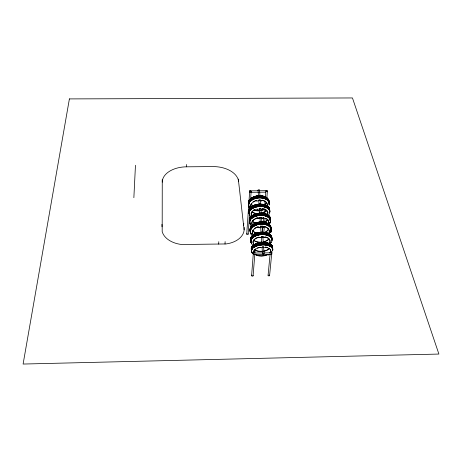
<?xml version="1.0" encoding="UTF-8"?>
<svg xmlns="http://www.w3.org/2000/svg" width="462" height="462" viewBox="0 0 462 462"><rect width="100%" height="100%" fill="white"/><g stroke="black" fill="none" stroke-linecap="round" stroke-linejoin="round"><path stroke-width="0.69" d="M244.259 227.408L244.086 230.486A23.418 15.673 2.3 0 1 226.039 243.948L181.78 244.519A23.891 15.997 -0.1 0 1 162.185 231.589L162.254 182.143A24.769 15.454 0.3 0 1 186.561 166.817L186.567 164.484M218.682 244.121L218.78 241.707M225.011 244.028L225.121 241.609M133.865 197.69L135.464 165.275M244.098 229.805L238.571 181.381L238.704 179.037M266.892 191.101L266.961 190.662L267.042 190.968M243.63 225.67L243.786 223.273M246.725 234.067L248.781 204.169M248.978 201.317L249.659 191.355M248.163 234.049L249.509 214.83M250.71 197.742L251.161 191.337M251.611 275.508L253.465 251.571M253.112 275.768L254.781 254.643M254.897 253.234L255.007 251.83A0.785 0.543 4.9 0 0 253.967 251.178A0.785 0.543 4.9 0 0 253.73 252.09A0.785 0.543 4.9 0 0 255.007 251.83M262.583 230.168L262.826 227.321M263.253 222.343L263.617 218.076M264.039 213.097L264.281 210.256M264.772 204.568L265.072 201.01M265.436 196.743L265.921 191.054M263.883 231.82L264.316 226.842M264.749 221.864L265.061 218.307M265.679 211.198L265.8 209.777M266.851 197.684L267.406 191.285A0.757 0.474 4.9 0 0 266.401 190.714A0.757 0.474 4.9 0 0 266.187 191.511A0.757 0.474 4.9 0 0 267.406 191.285M268.087 275.219L270.056 254.643M270.195 253.222L270.334 251.802M269.594 275.479L271.875 252.061A0.785 0.537 6.1 0 0 270.824 251.409A0.785 0.537 6.1 0 0 270.611 252.327A0.785 0.537 6.1 0 0 271.875 252.061M258.322 190.754L249.688 190.846L249.717 192.342M262.335 252.922L253.684 253.06L253.678 254.539L271.743 254.348L271.708 252.778L271.743 254.348M253.742 254.602L253.684 253.06M259.892 217.7L260.129 217.406M261.238 236.885C261.105 235.943 263.941 236.7 262.56 236.85M262.607 232.195L260.868 232.126M269.704 213.196L268.855 214.686M263.265 242.302L261.613 242.307M261.914 227.067A6.289 4.106 -6.2 0 1 263.427 227.281L264.062 226.478M260.06 200.733A6.179 3.956 -5.9 0 1 261.544 200.941L262.173 200.185L261.648 200.421M261.273 218.133A6.249 3.696 -5.3 0 1 262.774 218.324L263.415 217.677M262.63 237.283A6.329 3.627 -5.2 0 1 264.154 237.468L265.171 236.902A8.547 4.886 -5.2 0 1 267.053 237.485M262.63 208.864L263.115 208.737A8.38 4.66 -4.9 0 1 264.957 209.298M262.757 208.697L262.116 209.257A6.208 3.453 -4.9 0 0 260.626 209.078M260.753 226.178L260.533 226.599M265.407 247.228L265.904 247.106A8.599 4.447 -4.7 0 1 267.793 247.638M265.54 247.066L265.407 247.522L264.876 247.551A6.37 3.298 -4.7 0 0 263.346 247.384M262.832 217.833L262.774 218.324M263.941 226.692L263.525 226.75M259.095 199.763L258.922 200.289M263.288 217.862L262.878 217.804M268.139 255.116L269.687 254.308M259.355 208.743L259.881 208.247L260.735 208.339M261.221 218.035L261.671 217.908L261.215 217.492A0.849 0.606 -6.7 0 0 260.539 217.487L259.898 218L260.331 218.064M260.216 221.974L260.984 221.8M258.477 226.975L257.906 226.767A8.495 5.538 -6.2 0 0 254.319 228.673M258.558 195.663L259.927 195.64M262.624 246.639L263.611 246.847M259.026 203.967L260.666 203.973M260.21 227.125A6.289 4.106 -6.2 0 0 258.662 227.454L257.935 227.004A8.495 5.538 -6.2 0 0 252.98 234.488M261.509 218.018L261.787 221.558M258.385 200.791A6.179 3.956 -5.9 0 0 256.866 201.103L256.485 200.381L256.121 200.456A8.339 5.336 -5.9 0 0 254.805 200.935M259.58 218.191A6.249 3.696 -5.3 0 0 258.039 218.486L257.917 217.972L257.294 217.943A8.437 4.984 -5.3 0 0 255.954 218.393M258.039 218.486L257.317 218.191A8.437 4.984 -5.3 0 0 252.321 224.925M260.915 237.341A6.329 3.627 -5.2 0 0 259.355 237.635L258.628 237.387A8.547 4.886 -5.2 0 0 254.187 244.739M258.939 209.13A6.208 3.453 -4.9 0 0 257.409 209.407L256.693 209.199A8.385 4.66 -4.9 0 0 251.698 215.5M258.899 242.741L259.274 242.671M261.613 247.447A6.37 3.298 -4.7 0 0 260.042 247.713L259.315 247.603A8.605 4.447 -4.7 0 0 253.673 252.529M262.202 247.413L262.607 246.951A0.866 0.56 -5.8 0 1 263.294 246.956L263.588 247.384M259.355 209.061L259.898 208.535A0.843 0.572 -6.1 0 1 260.568 208.547L260.759 209.015M261.636 226.911L262.3 226.732L261.844 226.241A0.855 0.653 -7.7 0 0 261.163 226.23L260.556 226.703L260.782 226.929M259.788 200.595L260.441 200.433L259.99 199.959A0.837 0.629 -7.4 0 0 259.326 199.948L258.726 200.404L258.945 200.606M261.683 237.237L261.255 237.173L261.89 236.688A0.86 0.595 -6.5 0 1 262.572 236.694L263.04 237.098L262.578 237.202M263.779 252.905L271.708 252.778M259.76 190.737L266.961 190.662M250.439 192.336L265.552 192.169M186.561 166.817L212.838 166.586A24.694 15.402 1.8 0 1 238.571 181.381M262.012 226.559L262.156 226.195M260.158 200.248L260.152 199.78M265.563 247.337L265.927 247.378A8.605 4.447 -4.7 0 1 270.778 250.785M262.78 208.951L263.138 208.991A8.385 4.66 -4.9 0 1 267.758 213.808M264.83 237.116L265.194 237.162A8.547 4.886 -5.2 0 1 269.236 243.457M263.444 217.925L263.802 217.972A8.437 4.984 -5.3 0 1 268.486 223.117M262.197 200.416L262.555 200.468A8.345 5.336 -5.9 0 1 267.221 205.988M264.091 226.715L264.455 226.761A8.495 5.538 -6.2 0 1 268.844 233.443M249.688 190.846L249.775 191.522M249.723 215.298L251.005 216.58M251.536 243.826L252.83 245.149M260.978 208.581L261.18 212.994M263.38 226.888L263.427 227.281M258.622 227.061L258.662 227.454M261.504 200.554L261.544 200.941M256.826 200.716L256.866 201.103M256.485 200.381L256.144 200.687A8.345 5.336 -5.9 0 0 250.762 206.56M264.108 237.041L264.154 237.468M259.315 237.208L259.355 237.635M257.374 208.986L257.409 209.407M260.002 247.262L260.042 247.713M259.557 190.148L259.962 195.859M260.262 200.138L260.516 203.713M262.093 225.843L262.549 232.27M262.849 236.556L263.259 242.267M263.611 247.262L264.068 253.69A0.785 0.318 -3.8 0 1 262.832 253.99A0.785 0.318 -3.8 0 1 262.959 253.43A0.785 0.318 -3.8 0 1 264.068 253.69M258.056 190.159L258.46 195.871M258.76 200.156L259.009 203.73M259.355 208.726L259.656 213.011M260.008 218.012L260.308 222.297M260.556 225.866L261.007 232.294M261.307 236.579L261.706 242.29M262.058 247.286L262.503 253.713M161.937 224.359L161.995 226.767M162.208 179.782L162.254 182.143M269.456 275.063A0.762 0.543 6.4 0 1 269.386 275.762A0.762 0.543 6.4 0 1 268.41 275.774A0.762 0.543 6.4 0 1 268.145 275.086M247.909 233.708A0.722 0.485 4.2 0 1 247.99 234.396A0.722 0.485 4.2 0 1 246.979 234.413A0.722 0.485 4.2 0 1 246.893 233.72M252.985 275.352A0.762 0.543 5.1 0 1 252.743 276.126A0.762 0.543 5.1 0 1 251.669 275.837A0.762 0.543 5.1 0 1 252.102 275.109M252.027 252.316A10.718 5.556 -4.7 0 1 261.203 244.288A10.718 5.556 -4.7 0 1 272.557 250.225M251.38 250.508A10.713 5.561 -4.7 0 1 262.56 243.763A10.713 5.561 -4.7 0 1 272.511 249.798M270.645 251.957A8.605 4.447 -4.7 0 1 269.941 253.101M268.208 254.452A8.605 4.447 -4.7 0 1 255.186 254.597M270.299 249.405A8.599 4.447 -4.7 0 1 269.918 252.83M267.03 254.741A8.599 4.447 -4.7 0 1 255.168 254.331M253.742 251.091A8.599 4.447 -4.7 0 1 255.625 248.879M257.288 247.99A8.599 4.447 -4.7 0 1 259.292 247.332M251.403 249.099A10.568 5.498 -4.7 0 1 252.333 246.229M253.817 244.912A10.568 5.498 -4.7 0 1 265.153 242.527A10.568 5.498 -4.7 0 1 272.418 246.951M251.415 249.232A10.568 5.498 -4.7 0 1 251.998 246.829M253.829 245.051A10.568 5.498 -4.7 0 1 265.165 242.66A10.568 5.498 -4.7 0 1 272.43 247.083M269.513 248.539A8.57 4.47 -4.7 0 1 263.6 251.322M262.503 251.472A8.57 4.47 -4.7 0 1 254.816 250.04M269.49 248.273A8.57 4.47 -4.7 0 1 263.577 251.057M262.48 251.207A8.57 4.47 -4.7 0 1 254.799 249.775M252.98 253.696A10.591 5.486 -4.7 0 1 252.2 252.876M251.703 250.075A10.591 5.486 -4.7 0 1 252.529 248.654M254.013 247.343A10.591 5.486 -4.7 0 1 270.859 246.777M272.101 247.996A10.591 5.486 -4.7 0 1 272.482 250.814M253.361 254.112A10.724 5.556 -4.7 0 1 251.588 252.004M251.461 251.53A10.724 5.556 -4.7 0 1 262.653 244.791A10.724 5.556 -4.7 0 1 272.609 250.82M251.692 249.942A10.586 5.486 -4.7 0 1 252.518 248.516M254.002 247.21A10.586 5.486 -4.7 0 1 270.848 246.644M272.089 247.857A10.586 5.486 -4.7 0 1 272.47 250.681M251.623 249.053A10.58 5.492 -4.7 0 1 263.929 243.832A10.58 5.492 -4.7 0 1 272.384 249.792M251.27 249.11A10.701 5.567 -4.7 0 1 262.439 242.359A10.701 5.567 -4.7 0 1 272.378 248.4M252.038 252.454A10.718 5.556 -4.7 0 1 261.215 244.427A10.718 5.556 -4.7 0 1 272.568 250.358M252.061 252.772A10.718 5.556 -4.7 0 1 261.244 244.75A10.718 5.556 -4.7 0 1 272.597 250.681M251.311 249.567A10.701 5.567 -4.7 0 1 262.48 242.816A10.701 5.567 -4.7 0 1 272.424 248.856M251.438 249.555A10.574 5.498 -4.7 0 1 262.012 242.908A10.574 5.498 -4.7 0 1 272.43 248.371M251.484 250.121A10.574 5.492 -4.7 0 1 262.52 243.457A10.574 5.492 -4.7 0 1 272.349 249.416M251.351 250.133A10.707 5.561 -4.7 0 1 262.531 243.382A10.707 5.561 -4.7 0 1 272.476 249.422M251.316 249.705A10.707 5.567 -4.7 0 1 262.491 242.954A10.707 5.567 -4.7 0 1 272.436 248.989M251.282 249.249A10.701 5.567 -4.7 0 1 262.451 242.492A10.701 5.567 -4.7 0 1 272.389 248.539M251.449 249.688A10.574 5.498 -4.7 0 1 252.033 247.286M252.379 246.818A10.574 5.498 -4.7 0 1 261.099 243.116A10.574 5.498 -4.7 0 1 270.686 244.947M271.922 246.165A10.574 5.498 -4.7 0 1 272.441 248.504M251.657 249.486A10.586 5.486 -4.7 0 1 252.477 248.059M253.961 246.748A10.586 5.486 -4.7 0 1 270.801 246.182M272.043 247.401A10.586 5.486 -4.7 0 1 272.424 250.219M253.973 246.887A10.586 5.486 -4.7 0 1 270.819 246.321M272.054 247.534A10.586 5.486 -4.7 0 1 272.436 250.358M250.237 223.799A10.511 6.22 -5.3 0 1 249.746 222.782A10.383 6.145 -5.3 0 0 250.127 223.822M249.619 222.257A10.511 6.22 -5.3 0 1 259.147 214.859A10.511 6.22 -5.3 0 1 270.501 219.912M250.202 223.406A10.505 6.225 -5.3 0 1 257.756 214.668A10.505 6.225 -5.3 0 1 270.461 219.519M264.997 226.524A8.437 4.984 -5.3 0 1 262.012 227.477M260.932 227.639A8.437 4.984 -5.3 0 1 256.676 227.454M260.909 227.396A8.437 4.984 -5.3 0 1 257.322 227.333M252.304 224.676A8.437 4.984 -5.3 0 1 255.336 218.67M265.633 218.324A8.437 4.984 -5.3 0 1 266.672 218.884M267.117 219.207A8.437 4.984 -5.3 0 1 268.457 222.869M249.601 220.559A10.36 6.15 -5.3 0 1 250.485 217.348M251.923 215.893A10.36 6.15 -5.3 0 1 269.294 216.222M269.635 216.701A10.36 6.15 -5.3 0 1 270.045 219.866M249.613 220.68A10.366 6.15 -5.3 0 1 250.496 217.475M251.934 216.014A10.366 6.15 -5.3 0 1 269.311 216.349M269.646 216.828A10.366 6.15 -5.3 0 1 270.056 219.987M267.879 219.352A8.403 4.995 -5.3 0 1 265.153 222.037M254.447 222.678A8.403 4.995 -5.3 0 1 252.235 221.102M267.856 219.103A8.403 4.995 -5.3 0 1 264.547 222.083M255.619 222.851A8.403 4.995 -5.3 0 1 252.951 221.564M270.282 222.089A10.383 6.145 -5.3 0 1 269.444 223.66M251.663 225.652A10.383 6.145 -5.3 0 1 250.404 224.313M249.746 222.257A10.383 6.145 -5.3 0 1 250.681 219.583M252.125 218.122A10.383 6.145 -5.3 0 1 262.803 215.459A10.383 6.145 -5.3 0 1 270.322 219.947A10.378 6.145 -5.3 0 0 263.184 214.957A10.378 6.145 -5.3 0 0 252.073 217.579M250 223.851A10.516 6.22 -5.3 0 1 261.018 215.298A10.516 6.22 -5.3 0 1 269.56 223.689M251.559 225.699A10.516 6.22 -5.3 0 1 250.283 224.347M251.651 225.525A10.383 6.145 -5.3 0 1 250.392 224.191M250.115 223.695A10.383 6.145 -5.3 0 1 250.67 219.456M252.113 218A10.383 6.145 -5.3 0 1 263.225 215.384A10.383 6.145 -5.3 0 1 270.414 220.351M249.809 220.23A10.378 6.145 -5.3 0 1 260.47 214.443A10.378 6.145 -5.3 0 1 270.328 219.531M249.474 220.57A10.493 6.231 -5.3 0 1 260.349 213.069A10.493 6.231 -5.3 0 1 270.172 219.872M270.362 221.673A10.511 6.22 -5.3 0 1 269.519 223.267M250.242 223.926A10.511 6.22 -5.3 0 1 249.757 222.909M249.63 222.378A10.511 6.22 -5.3 0 1 259.159 214.986A10.511 6.22 -5.3 0 1 270.513 220.039M251.547 225.577A10.516 6.22 -5.3 0 1 252.662 217.487A10.516 6.22 -5.3 0 1 266.141 215.979A10.516 6.22 -5.3 0 1 269.548 223.562M249.509 220.992A10.499 6.225 -5.3 0 1 260.389 213.49A10.499 6.225 -5.3 0 1 270.218 220.287M249.642 220.98A10.366 6.15 -5.3 0 1 251.415 216.776M251.963 216.314A10.366 6.15 -5.3 0 1 264.316 213.912A10.366 6.15 -5.3 0 1 270.091 220.282M249.682 221.5A10.372 6.15 -5.3 0 1 259.985 214.114A10.372 6.15 -5.3 0 1 270.27 220.264M249.555 221.512A10.505 6.225 -5.3 0 1 259.985 214.033A10.505 6.225 -5.3 0 1 270.403 220.264M249.52 221.119A10.499 6.225 -5.3 0 1 260.406 213.617A10.499 6.225 -5.3 0 1 270.23 220.414M249.486 220.697A10.493 6.231 -5.3 0 1 260.36 213.196A10.493 6.231 -5.3 0 1 270.183 219.993M249.647 221.102A10.366 6.15 -5.3 0 1 249.636 220.028M249.74 219.485A10.366 6.15 -5.3 0 1 261.74 213.704A10.366 6.15 -5.3 0 1 270.103 220.409M249.844 220.628A10.378 6.145 -5.3 0 1 250.635 219.034M249.85 220.749A10.383 6.145 -5.3 0 1 250.647 219.161M252.085 217.7A10.383 6.145 -5.3 0 1 263.196 215.084A10.383 6.145 -5.3 0 1 270.385 220.051M257.998 218.07A6.249 3.696 -5.3 0 1 259.02 217.845M251.432 242.821A10.649 6.104 -5.2 0 1 260.025 234.084A10.649 6.104 -5.2 0 1 271.945 240.038M251.114 241.926A10.643 6.104 -5.2 0 1 259.523 233.743A10.643 6.104 -5.2 0 1 271.927 238.559M268.942 238.692A8.547 4.886 -5.2 0 1 269.213 243.197M254.164 244.479A8.547 4.886 -5.2 0 1 253.124 241.251M253.782 239.986A8.547 4.886 -5.2 0 1 254.522 239.195M254.972 238.825A8.547 4.886 -5.2 0 1 258.605 237.133M267.596 237.745A8.547 4.886 -5.2 0 1 268.549 238.352M250.797 239.553A10.499 6.035 -5.2 0 1 251.351 236.914M251.698 236.405A10.499 6.035 -5.2 0 1 261.238 232.282A10.499 6.035 -5.2 0 1 270.755 235.262M271.09 235.73A10.499 6.035 -5.2 0 1 271.5 238.831M250.808 239.68A10.499 6.035 -5.2 0 1 250.901 238.097M251.709 236.532A10.499 6.035 -5.2 0 1 261.249 232.415A10.499 6.035 -5.2 0 1 270.767 235.389M271.107 235.857A10.499 6.035 -5.2 0 1 271.644 238.432M268.792 239.12A8.512 4.903 -5.2 0 1 262.936 242.163M259.65 242.4A8.512 4.903 -5.2 0 1 253.459 240.038M268.763 238.866A8.512 4.903 -5.2 0 1 262.913 241.909M261.821 242.071A8.512 4.903 -5.2 0 1 254.181 240.477M270.894 242.677A10.522 6.023 -5.2 0 1 269.964 243.636M251.605 243.353A10.522 6.023 -5.2 0 1 251.091 240.269M251.282 239.743A10.522 6.023 -5.2 0 1 251.894 238.71M253.361 237.277A10.522 6.023 -5.2 0 1 270.097 236.694M271.338 238.034A10.522 6.023 -5.2 0 1 271.899 239.547M251.484 243.382A10.655 6.104 -5.2 0 1 262.838 234.482A10.655 6.104 -5.2 0 1 270.074 243.67M270.882 242.55A10.516 6.029 -5.2 0 1 269.952 243.509M251.594 243.22A10.516 6.029 -5.2 0 1 251.08 240.142M251.27 239.616A10.516 6.029 -5.2 0 1 251.888 238.583M253.349 237.145A10.516 6.029 -5.2 0 1 270.079 236.567M271.587 238.392A10.516 6.029 -5.2 0 1 271.887 239.42M250.912 240.881A10.511 6.029 -5.2 0 1 260.452 233.697A10.511 6.029 -5.2 0 1 271.795 238.571M250.999 240.598A10.626 6.11 -5.2 0 1 260.776 232.242A10.626 6.11 -5.2 0 1 271.633 238.837M251.444 242.948A10.649 6.104 -5.2 0 1 260.037 234.217A10.649 6.104 -5.2 0 1 271.962 240.165M270.998 242.573A10.649 6.104 -5.2 0 1 270.056 243.543M251.472 243.255A10.649 6.104 -5.2 0 1 260.066 234.523A10.649 6.104 -5.2 0 1 271.991 240.471M251.571 242.914A10.516 6.029 -5.2 0 1 251.051 239.836M251.241 239.31A10.516 6.029 -5.2 0 1 251.859 238.271M253.32 236.839A10.516 6.029 -5.2 0 1 270.051 236.261M251.039 241.031A10.632 6.11 -5.2 0 1 260.354 232.721A10.632 6.11 -5.2 0 1 271.806 238.738M250.831 239.986A10.499 6.035 -5.2 0 1 250.93 238.404M253.193 235.406A10.499 6.035 -5.2 0 1 265.298 232.94A10.499 6.035 -5.2 0 1 271.679 238.738M250.878 240.523A10.505 6.035 -5.2 0 1 260.418 233.339A10.505 6.035 -5.2 0 1 271.754 238.219M251.085 241.568A10.638 6.11 -5.2 0 1 259.488 233.385A10.638 6.11 -5.2 0 1 271.887 238.201M251.051 241.158A10.632 6.11 -5.2 0 1 260.366 232.848A10.632 6.11 -5.2 0 1 271.823 238.866M251.01 240.725A10.632 6.11 -5.2 0 1 260.325 232.415A10.632 6.11 -5.2 0 1 271.777 238.432M250.843 240.113A10.505 6.035 -5.2 0 1 251.744 236.966M253.205 235.533A10.505 6.035 -5.2 0 1 265.309 233.073A10.505 6.035 -5.2 0 1 271.691 238.866M251.559 242.787A10.516 6.029 -5.2 0 1 251.039 239.709M253.309 236.711A10.516 6.029 -5.2 0 1 270.033 236.128M262.589 236.856A6.329 3.627 -5.2 0 1 263.617 236.954M250.866 233.512A10.58 6.913 -6.2 0 1 259.736 223.585A10.58 6.913 -6.2 0 1 271.096 231.017M250.537 232.582A10.574 6.913 -6.2 0 1 260.152 223.163A10.574 6.913 -6.2 0 1 271.044 230.648M261.677 237.514A8.495 5.538 -6.2 0 1 257.386 237.301M268.826 229.406A8.495 5.538 -6.2 0 1 268.538 233.674M261.105 237.335A8.495 5.538 -6.2 0 1 259.459 237.358M252.951 234.251A8.495 5.538 -6.2 0 1 253.153 229.984M264.426 226.53A8.495 5.538 -6.2 0 1 268.543 228.973M250.277 228.39A10.43 6.832 -6.2 0 1 251.057 226.623M252.489 225.006A10.43 6.832 -6.2 0 1 267.221 223.186M269.063 224.399A10.43 6.832 -6.2 0 1 270.894 227.633M250.288 228.505A10.43 6.832 -6.2 0 1 251.068 226.738M252.5 225.121A10.43 6.832 -6.2 0 1 267.232 223.302M269.075 224.515A10.43 6.832 -6.2 0 1 270.911 227.749M268.745 228.517A8.455 5.544 -6.2 0 1 265.292 232.305M256.306 233.154A8.455 5.544 -6.2 0 1 252.564 230.509M268.717 228.28A8.455 5.544 -6.2 0 1 265.263 232.074M256.93 233.096A8.455 5.544 -6.2 0 1 252.541 230.278M251.039 233.986A10.453 6.826 -6.2 0 1 250.935 229.308M251.27 228.73A10.453 6.826 -6.2 0 1 267.475 225.289M270.576 228.02A10.453 6.826 -6.2 0 1 271.027 231.526M250.918 234.026A10.586 6.913 -6.2 0 1 260.712 224.018A10.586 6.913 -6.2 0 1 270.674 232.727M251.028 233.87A10.453 6.826 -6.2 0 1 250.924 229.192M251.259 228.615A10.453 6.826 -6.2 0 1 259.788 224.07A10.453 6.826 -6.2 0 1 269.306 226.386M270.559 227.905A10.453 6.826 -6.2 0 1 271.015 231.41M250.323 231.398A10.441 6.826 -6.2 0 1 257.051 223.862A10.441 6.826 -6.2 0 1 269.213 225.612M270.466 227.131A10.441 6.826 -6.2 0 1 270.928 228.263M271.044 228.846A10.441 6.826 -6.2 0 1 271.038 230.041M250.704 231.918A10.557 6.918 -6.2 0 1 250.202 230.786M250.069 230.203A10.557 6.918 -6.2 0 1 259.557 221.997A10.557 6.918 -6.2 0 1 271.027 227.616M250.878 233.628A10.58 6.913 -6.2 0 1 259.748 223.706A10.58 6.913 -6.2 0 1 271.107 231.139M250.906 233.911A10.586 6.913 -6.2 0 1 260.701 223.897A10.586 6.913 -6.2 0 1 270.663 232.611M252.206 235.412A10.586 6.913 -6.2 0 1 251.264 234.436M250.999 233.587A10.447 6.826 -6.2 0 1 250.45 230.099M251.23 228.332A10.447 6.826 -6.2 0 1 268.861 225.768M270.524 227.622A10.447 6.826 -6.2 0 1 270.98 231.133M250.456 231.762A10.562 6.913 -6.2 0 1 260.06 222.343A10.562 6.913 -6.2 0 1 270.946 229.828M250.583 231.733A10.43 6.832 -6.2 0 1 250.237 230.584M250.185 229.989A10.43 6.832 -6.2 0 1 259.615 222.476A10.43 6.832 -6.2 0 1 270.83 227.443M250.629 232.224A10.441 6.826 -6.2 0 1 258.772 223.106A10.441 6.826 -6.2 0 1 271.003 228.517M250.508 232.253A10.568 6.913 -6.2 0 1 260.112 222.834A10.568 6.913 -6.2 0 1 271.003 230.319M250.468 231.878A10.562 6.913 -6.2 0 1 260.071 222.459A10.562 6.913 -6.2 0 1 270.957 229.943M250.716 232.04A10.562 6.913 -6.2 0 1 250.213 230.908M250.081 230.319A10.562 6.913 -6.2 0 1 260.487 222.026A10.562 6.913 -6.2 0 1 271.032 228.944M250.595 231.849A10.435 6.832 -6.2 0 1 250.254 230.7M250.196 230.105A10.435 6.832 -6.2 0 1 258.726 222.736A10.435 6.832 -6.2 0 1 270.38 226.432M250.987 233.472A10.447 6.826 -6.2 0 1 255.55 224.803A10.447 6.826 -6.2 0 1 268.849 225.652M270.513 227.506A10.447 6.826 -6.2 0 1 270.963 231.012M249.024 212.855A10.441 5.821 -4.9 0 1 259.892 205.838A10.441 5.821 -4.9 0 1 269.623 212.197M248.995 212.451A10.441 5.827 -4.9 0 1 259.858 205.434A10.441 5.827 -4.9 0 1 269.589 211.792A10.314 5.752 -4.9 0 0 269.669 210.805M260.233 218.035A8.385 4.66 -4.9 0 1 258.784 218.122M258.067 218.11A8.385 4.66 -4.9 0 1 256.67 217.977M265.494 209.546A8.38 4.66 -4.9 0 1 267.053 214.749M251.675 215.246A8.38 4.66 -4.9 0 1 252.662 210.903M253.598 210.222A8.38 4.66 -4.9 0 1 254.724 209.627M249.018 211.122A10.297 5.758 -4.9 0 1 249.116 209.609M249.913 208.119A10.297 5.758 -4.9 0 1 250.802 207.184M251.351 206.751A10.297 5.758 -4.9 0 1 267.729 206.231M268.942 207.513A10.297 5.758 -4.9 0 1 269.386 208.466M249.03 211.25A10.297 5.758 -4.9 0 1 249.128 209.736M249.318 209.234A10.297 5.758 -4.9 0 1 249.919 208.247M251.357 206.878A10.297 5.758 -4.9 0 1 267.746 206.358M268.953 207.634A10.297 5.758 -4.9 0 1 269.398 208.593M266.672 210.707A8.351 4.678 -4.9 0 1 262.63 213.178M255.642 213.571A8.351 4.678 -4.9 0 1 252.356 212.22M266.649 210.453A8.351 4.678 -4.9 0 1 261.937 213.121M255.619 213.323A8.351 4.678 -4.9 0 1 252.339 211.966M249.197 213.398A10.32 5.746 -4.9 0 1 249.185 212.393M251.536 209.038A10.32 5.746 -4.9 0 1 263.842 206.791A10.32 5.746 -4.9 0 1 269.554 212.745M249.671 214.859A10.447 5.821 -4.9 0 1 258.581 206.497A10.447 5.821 -4.9 0 1 269.681 212.751M249.185 213.271A10.32 5.746 -4.9 0 1 249.174 212.266M251.524 208.911A10.32 5.746 -4.9 0 1 263.427 206.583A10.32 5.746 -4.9 0 1 269.669 212.116M249.122 212.439A10.308 5.752 -4.9 0 1 257.172 205.792A10.308 5.752 -4.9 0 1 269.069 208.83M249.214 212.116A10.424 5.833 -4.9 0 1 257.478 204.32A10.424 5.833 -4.9 0 1 269.617 208.945M249.636 214.432A10.441 5.821 -4.9 0 1 258.547 206.064A10.441 5.821 -4.9 0 1 269.641 212.324M249.659 214.732A10.447 5.821 -4.9 0 1 258.57 206.37A10.447 5.821 -4.9 0 1 269.669 212.624M249.162 212.97A10.314 5.752 -4.9 0 1 249.261 211.457M249.451 210.955A10.314 5.752 -4.9 0 1 250.058 209.967M251.501 208.605A10.314 5.752 -4.9 0 1 268.792 208.911M249.249 212.549A10.43 5.827 -4.9 0 1 258.42 204.637A10.43 5.827 -4.9 0 1 269.629 210.395M249.053 211.55A10.303 5.758 -4.9 0 1 249.151 210.037M249.948 208.547A10.303 5.758 -4.9 0 1 250.837 207.617M251.386 207.184A10.303 5.758 -4.9 0 1 267.775 206.658M268.249 207.063A10.303 5.758 -4.9 0 1 268.988 207.94M248.966 212.098A10.435 5.827 -4.9 0 1 259.823 205.076A10.435 5.827 -4.9 0 1 269.554 211.434M249.261 212.67A10.43 5.827 -4.9 0 1 258.431 204.764A10.43 5.827 -4.9 0 1 269.646 210.522M249.226 212.243A10.43 5.833 -4.9 0 1 257.49 204.447A10.43 5.833 -4.9 0 1 269.629 209.072M249.058 211.677A10.303 5.758 -4.9 0 1 249.162 210.164M249.954 208.674A10.303 5.758 -4.9 0 1 250.849 207.744M251.392 207.311A10.303 5.758 -4.9 0 1 267.787 206.785M268.26 207.19A10.303 5.758 -4.9 0 1 269 208.067M249.151 212.843A10.314 5.752 -4.9 0 1 249.255 211.33M251.49 208.477A10.314 5.752 -4.9 0 1 262.11 205.983A10.314 5.752 -4.9 0 1 269.554 210.187M269.658 210.678A10.314 5.752 -4.9 0 1 269.629 211.688M249.093 212.081A10.308 5.752 -4.9 0 1 257.143 205.434A10.308 5.752 -4.9 0 1 269.034 208.472M258.547 190.506A0.751 0.358 -4 0 1 258.125 190.038A0.751 0.358 -4 0 1 259.182 189.818A0.751 0.358 -4 0 1 259.419 190.327M249.191 206.895A10.389 6.664 -5.9 0 1 257.49 197.407A10.389 6.664 -5.9 0 1 269.184 203.95M248.533 204.868A10.383 6.664 -5.9 0 1 257.894 196.974A10.383 6.664 -5.9 0 1 269.155 202.414M264.911 208.968A8.345 5.336 -5.9 0 1 260.499 210.712M259.788 210.816A8.345 5.336 -5.9 0 1 253.748 209.979M263.779 209.402A8.339 5.336 -5.9 0 1 260.476 210.481M259.765 210.585A8.339 5.336 -5.9 0 1 254.296 209.991M250.739 206.323A8.339 5.336 -5.9 0 1 251.444 203.546M253.078 201.906A8.339 5.336 -5.9 0 1 254.192 201.23M262.526 200.237A8.339 5.336 -5.9 0 1 267.198 205.757M248.55 203.644A10.245 6.584 -5.9 0 1 250.277 199.151M250.814 198.654A10.245 6.584 -5.9 0 1 265.292 196.928M265.95 197.28A10.245 6.584 -5.9 0 1 268.878 202.373M248.562 203.759A10.245 6.584 -5.9 0 1 255.186 196.506A10.245 6.584 -5.9 0 1 267.111 198.215M268.335 199.682A10.245 6.584 -5.9 0 1 268.89 202.489M266.614 202.506A8.304 5.342 -5.9 0 1 264.957 204.654M252.824 205.757A8.304 5.342 -5.9 0 1 251.161 204.348M266.095 203.182A8.304 5.348 -5.9 0 1 264.934 204.423M252.806 205.526A8.304 5.348 -5.9 0 1 251.137 204.117M248.747 205.734A10.268 6.578 -5.9 0 1 248.723 204.585M251.016 200.751A10.268 6.578 -5.9 0 1 266.793 199.769M267.336 200.196A10.268 6.578 -5.9 0 1 269.132 203.309M249.237 207.409A10.395 6.659 -5.9 0 1 257.992 197.863A10.395 6.659 -5.9 0 1 269.121 205.047M249.347 207.253A10.268 6.578 -5.9 0 1 248.862 206.179M248.735 205.619A10.268 6.578 -5.9 0 1 248.712 204.47M248.995 203.32A10.268 6.578 -5.9 0 1 249.59 202.194M251.005 200.635A10.268 6.578 -5.9 0 1 265.517 198.903M268.815 202.079A10.268 6.578 -5.9 0 1 269.115 203.193M248.66 204.851A10.256 6.578 -5.9 0 1 257.906 197.06A10.256 6.578 -5.9 0 1 269.028 202.425M248.758 204.782A10.372 6.664 -5.9 0 1 257.773 195.767A10.372 6.664 -5.9 0 1 269.005 202.373M249.197 207.011A10.389 6.659 -5.9 0 1 257.501 197.522A10.389 6.659 -5.9 0 1 269.202 204.065M249.226 207.294A10.395 6.659 -5.9 0 1 257.981 197.748A10.395 6.659 -5.9 0 1 269.109 204.932M248.706 205.342A10.262 6.578 -5.9 0 1 248.787 203.615M248.972 203.037A10.262 6.578 -5.9 0 1 249.561 201.911M250.976 200.358A10.262 6.578 -5.9 0 1 261.937 197.58A10.262 6.578 -5.9 0 1 269.086 202.916M248.799 205.174A10.378 6.664 -5.9 0 1 257.813 196.159A10.378 6.664 -5.9 0 1 269.051 202.766A10.262 6.578 -5.9 0 0 268.509 201.143M248.585 204.037A10.245 6.584 -5.9 0 1 249.11 201.166M249.44 200.606A10.245 6.584 -5.9 0 1 258.714 196.165A10.245 6.584 -5.9 0 1 268.029 199.445M268.37 199.959A10.245 6.584 -5.9 0 1 268.924 202.766M248.631 204.527A10.251 6.584 -5.9 0 1 257.871 196.731A10.251 6.584 -5.9 0 1 268.988 202.102M248.504 204.539A10.383 6.664 -5.9 0 1 257.86 196.65A10.383 6.664 -5.9 0 1 269.115 202.085M248.804 205.295A10.378 6.664 -5.9 0 1 256.93 196.408A10.378 6.664 -5.9 0 1 269.075 201.715M248.77 204.897A10.372 6.664 -5.9 0 1 257.784 195.882A10.372 6.664 -5.9 0 1 269.017 202.489M248.596 204.152A10.251 6.584 -5.9 0 1 248.677 202.425M248.862 201.854A10.251 6.584 -5.9 0 1 257.831 196.362A10.251 6.584 -5.9 0 1 268.047 199.561M268.382 200.075A10.251 6.584 -5.9 0 1 268.948 201.732M248.695 205.226A10.262 6.578 -5.9 0 1 248.781 203.494M248.96 202.922A10.262 6.578 -5.9 0 1 249.549 201.796M250.964 200.237A10.262 6.578 -5.9 0 1 267.279 199.682M69.398 98.908L23.1 364.05L438.9 354.059L352.454 97.95L69.398 98.908M249.925 191.69A0.757 0.474 4 0 0 251.149 191.459A0.757 0.474 4 0 0 250.156 190.887A0.757 0.474 4 0 0 249.925 191.69"/></g></svg>
